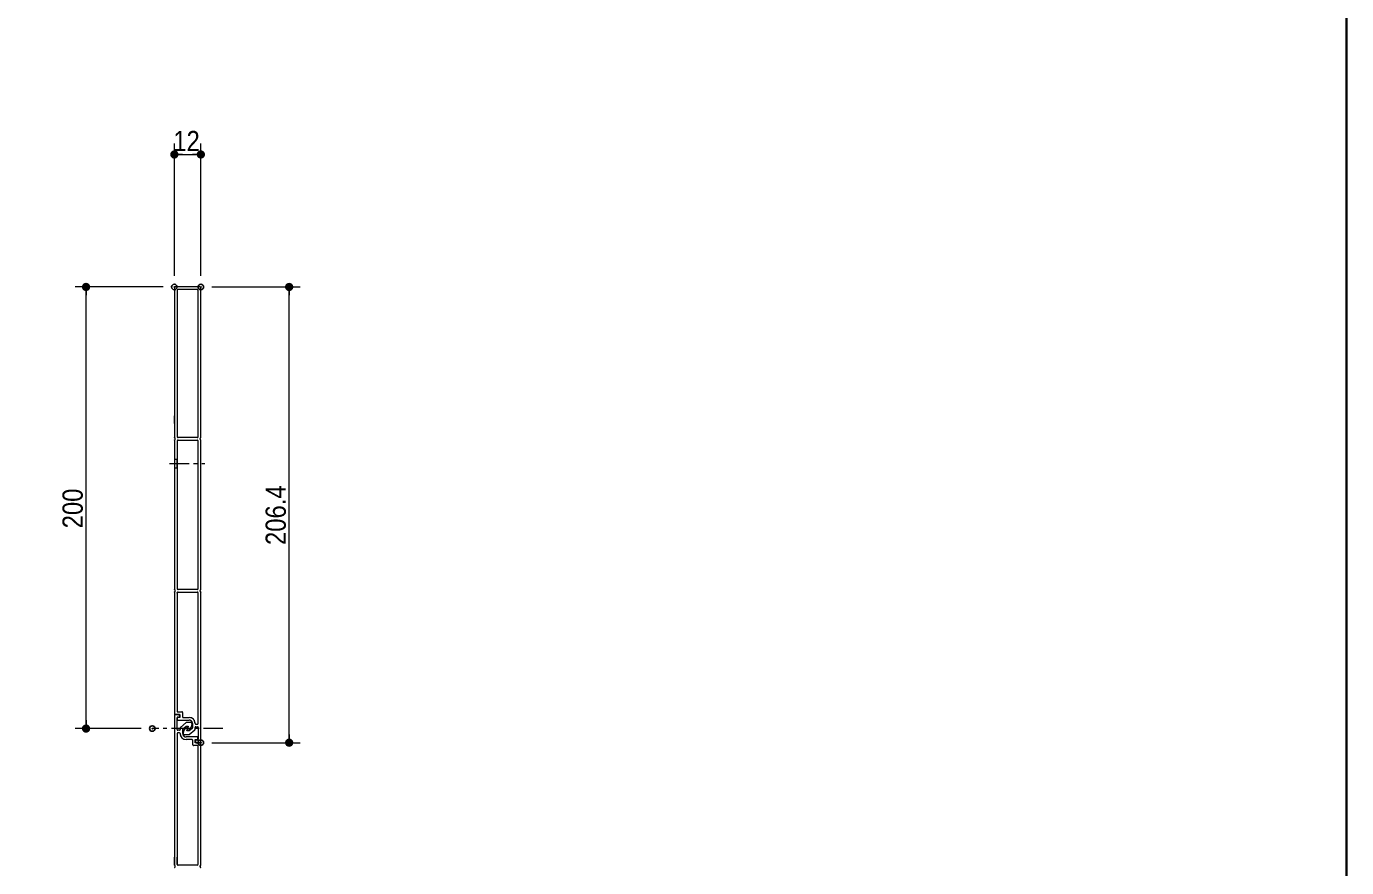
# Model space of a CAD drawing. Units: millimetres, scale not verified. Extents: x -1516 to 1516, y -761 to 761.
# Drawn here: x -45 to 553, y -381 to 0 of the extents above; entities that cross this region are included whole.
import ezdxf
from ezdxf.enums import TextEntityAlignment as Align

# ---------------------------------------------------------------- set-up
doc = ezdxf.new("R2010")
doc.units = ezdxf.units.MM
doc.header["$LTSCALE"] = 5
doc.header["$PDMODE"] = 32
doc.header["$PDSIZE"] = 2.5
doc.linetypes.add('USER1', pattern=[1.11, 0.71, -0.4])
doc.linetypes.add('USER2', pattern=[2.91, 1.76, -0.4, 0.35, -0.4])
for name, color, linetype, lineweight in [('0-0_1図面枠', 7, 'Continuous', 20), ('0-1_3一般', 7, 'Continuous', 15), ('0-2_2寸法-1', 7, 'Continuous', 15), ('0-3_0', 7, 'Continuous', 25)]:
    doc.layers.add(name, color=color, linetype=linetype, lineweight=lineweight)
doc.layers.add('0-4_Defpoints', color=7, linetype='Continuous')
doc.styles.add('ＭＳ Ｐゴシック', font='')
doc.styles.get('ＭＳ Ｐゴシック').set_extended_font_data('MS PGothic')

# ---------------------------------------------------------------- blocks, each defined once
blk = doc.blocks.new('グループ-2')
at = {"layer": '0-0_1図面枠', "lineweight": 35}
blk.add_lwpolyline([(-5000, 3462.5), (5000, 3462.5), (5000, -3462.5), (-5000, -3462.5)], close=True, dxfattribs=at)
blk = doc.blocks.new('図面枠')
at = {"layer": '0-0_1図面枠'}
blk.add_blockref('グループ-2', (0, 0), dxfattribs=at)
blk = doc.blocks.new('_Dot')
at = {"layer": '0-3_0'}
blk.add_line((-2.5, 0), (-5, 0), dxfattribs=at)
for points in [[(0, 0), (-2.5, 0), (-2.48, 0.313)], [(0, 0), (-2.48, -0.313), (-2.5, 0)], [(0, 0), (-2.48, 0.313), (-2.421, 0.622)], [(0, 0), (-2.421, -0.622), (-2.48, -0.313)], [(0, 0), (-2.421, 0.622), (-2.324, 0.92)], [(0, 0), (-2.324, -0.92), (-2.421, -0.622)], [(0, 0), (-2.324, 0.92), (-2.191, 1.204)], [(0, 0), (-2.191, -1.204), (-2.324, -0.92)], [(0, 0), (-2.191, 1.204), (-2.023, 1.469)], [(0, 0), (-2.023, -1.469), (-2.191, -1.204)], [(0, 0), (-2.023, 1.469), (-1.822, 1.711)], [(0, 0), (-1.822, -1.711), (-2.023, -1.469)], [(0, 0), (-1.822, 1.711), (-1.594, 1.926)], [(0, 0), (-1.594, -1.926), (-1.822, -1.711)], [(0, 0), (-1.594, 1.926), (-1.34, 2.111)], [(0, 0), (-1.34, -2.111), (-1.594, -1.926)], [(0, 0), (-1.34, 2.111), (-1.064, 2.262)], [(0, 0), (-1.064, -2.262), (-1.34, -2.111)], [(0, 0), (-1.064, 2.262), (-0.773, 2.378)], [(0, 0), (-0.773, -2.378), (-1.064, -2.262)], [(0, 0), (-0.773, 2.378), (-0.468, 2.456)], [(0, 0), (-0.468, -2.456), (-0.773, -2.378)], [(0, 0), (-0.468, 2.456), (-0.157, 2.495)], [(0, 0), (-0.157, -2.495), (-0.468, -2.456)], [(0, 0), (-0.157, 2.495), (0.157, 2.495)], [(0, 0), (0.157, -2.495), (-0.157, -2.495)], [(0, 0), (0.157, 2.495), (0.468, 2.456)], [(0, 0), (0.468, 2.456), (0.773, 2.378)], [(0, 0), (0.773, 2.378), (1.064, 2.262)], [(0, 0), (1.064, 2.262), (1.34, 2.111)], [(0, 0), (1.34, 2.111), (1.594, 1.926)], [(0, 0), (1.594, 1.926), (1.822, 1.711)], [(0, 0), (1.822, 1.711), (2.023, 1.469)], [(0, 0), (2.023, 1.469), (2.191, 1.204)], [(0, 0), (2.191, 1.204), (2.324, 0.92)], [(0, 0), (2.324, 0.92), (2.421, 0.622)], [(0, 0), (2.421, 0.622), (2.48, 0.313)], [(0, 0), (2.48, 0.313), (2.5, 0)], [(0, 0), (0.468, -2.456), (0.157, -2.495)], [(0, 0), (0.773, -2.378), (0.468, -2.456)], [(0, 0), (1.064, -2.262), (0.773, -2.378)], [(0, 0), (1.34, -2.111), (1.064, -2.262)], [(0, 0), (1.594, -1.926), (1.34, -2.111)], [(0, 0), (1.822, -1.711), (1.594, -1.926)], [(0, 0), (2.023, -1.469), (1.822, -1.711)], [(0, 0), (2.191, -1.204), (2.023, -1.469)], [(0, 0), (2.324, -0.92), (2.191, -1.204)], [(0, 0), (2.421, -0.622), (2.324, -0.92)], [(0, 0), (2.48, -0.313), (2.421, -0.622)], [(0, 0), (2.5, 0), (2.48, -0.313)]]:
    blk.add_solid(points, dxfattribs=at)

msp = doc.modelspace()

# ---------------------------------------------------------------- linework, layer by layer
at = {"layer": '0-1_3一般', "linetype": 'USER1'}
for p, q in [((22.125, -118.5), (22.125, -186.234)), ((33.625, -118), (22.625, -118)), ((32.425, -119.2), (23.825, -119.2)), ((34.125, -186.234), (34.125, -118.5)), ((23.325, -119.7), (23.325, -185.7)), ((32.925, -185.7), (32.925, -119.7)), ((22.125, -179.85), (22.125, -176.15)), ((22.125, -176.15), (22.125, -179.85)), ((22.125, -187.366), (22.125, -255.034)), ((23.325, -187.9), (23.325, -254.5)), ((32.425, -186.2), (23.825, -186.2)), ((23.825, -187.4), (32.425, -187.4)), ((32.925, -254.5), (32.925, -187.9)), ((34.125, -255.034), (34.125, -187.366)), ((23.325, -196.15), (22.125, -196.15)), ((23.325, -199.85), (23.325, -196.15)), ((23.325, -199.85), (23.325, -196.15)), ((22.125, -199.85), (23.325, -199.85)), ((22.125, -199.85), (23.325, -199.85)), ((22.125, -256.166), (22.125, -311.3)), ((22.125, -256.166), (22.125, -259.813)), ((22.125, -256.166), (22.125, -259.813)), ((23.325, -256.7), (23.325, -310.1)), ((23.325, -256.7), (23.325, -259.808)), ((23.325, -256.7), (23.325, -259.808)), ((32.425, -255), (23.825, -255)), ((23.825, -256.2), (32.425, -256.2)), ((23.825, -256.2), (32.125, -256.2)), ((32.925, -315.7), (32.925, -256.7)), ((34.125, -324.1), (34.125, -256.166)), ((23.625, -310.4), (25.525, -310.4)), ((25.825, -310.7), (25.825, -312.7)), ((22.125, -311.9), (22.125, -379.834)), ((24.225, -311.6), (22.425, -311.6)), ((23.325, -318.5), (23.325, -313.1)), ((23.425, -313.3), (23.425, -313.9)), ((23.625, -312.8), (24.225, -312.8)), ((23.725, -314.2), (28.825, -314.2)), ((24.525, -312.5), (24.525, -311.9)), ((27.425, -315.3), (24.832, -317.476)), ((26.032, -318.069), (27.425, -316.9)), ((26.125, -313), (28.825, -313)), ((29.625, -315.3), (27.425, -315.3)), ((27.425, -316.9), (28.434, -316.9)), ((28.434, -316.9), (28.039, -318.376)), ((30.125, -315.806), (30.125, -315.8)), ((30.325, -315.7), (30.325, -317.701)), ((31.825, -316), (32.625, -316)), ((23.325, -320.3), (23.325, -379.3)), ((24.425, -318.8), (23.625, -318.8)), ((24.425, -320), (23.625, -320)), ((24.725, -317.705), (24.725, -318.5)), ((25.925, -320.3), (25.925, -318.299)), ((26.125, -320.194), (26.125, -320.2)), ((32.525, -321.8), (27.425, -321.8)), ((31.525, -318.295), (31.525, -317.5)), ((31.825, -317.2), (32.625, -317.2)), ((32.825, -322.7), (32.825, -322.1)), ((32.925, -317.5), (32.925, -322.9)), ((30.125, -323), (27.425, -323)), ((30.425, -325.3), (30.425, -323.3)), ((32.625, -325.6), (30.725, -325.6)), ((31.625, -323), (32.525, -323)), ((31.625, -324.4), (31.625, -323)), ((33.825, -324.4), (31.625, -324.4)), ((31.725, -323.5), (31.725, -324.1)), ((32.625, -323.2), (32.025, -323.2)), ((32.025, -324.4), (33.825, -324.4)), ((32.925, -379.3), (32.925, -325.9)), ((34.125, -379.834), (34.125, -324.7)), ((22.125, -379.834), (22.125, -376.187)), ((22.125, -379.834), (22.125, -376.187)), ((23.325, -379.3), (23.325, -376.192)), ((23.325, -379.3), (23.325, -376.192)), ((32.125, -379.8), (23.825, -379.8)), ((32.425, -379.8), (23.825, -379.8))]:
    msp.add_line(p, q, dxfattribs=at)
at = {"layer": '0-1_3一般'}
for p, q in [((22.125, -118.5), (22.125, -186.234)), ((33.625, -118), (22.625, -118)), ((32.425, -119.2), (23.825, -119.2)), ((34.125, -186.234), (34.125, -118.5)), ((23.325, -119.7), (23.325, -185.7)), ((32.925, -185.7), (32.925, -119.7)), ((22.125, -187.366), (22.125, -255.034)), ((23.325, -187.9), (23.325, -254.5)), ((32.425, -186.2), (23.825, -186.2)), ((23.825, -187.4), (32.425, -187.4)), ((32.925, -254.5), (32.925, -187.9)), ((34.125, -255.034), (34.125, -187.366)), ((22.125, -256.166), (22.125, -311.3)), ((23.325, -256.7), (23.325, -310.1)), ((32.425, -255), (23.825, -255)), ((23.825, -256.2), (32.425, -256.2)), ((32.925, -315.7), (32.925, -256.7)), ((34.125, -324.1), (34.125, -256.166)), ((23.625, -310.4), (25.525, -310.4)), ((25.825, -310.7), (25.825, -312.7)), ((22.125, -311.9), (22.125, -379.834)), ((24.225, -311.6), (22.425, -311.6)), ((23.325, -318.5), (23.325, -313.1)), ((23.425, -313.3), (23.425, -313.9)), ((23.625, -312.8), (24.225, -312.8)), ((23.725, -314.2), (28.825, -314.2)), ((24.525, -312.5), (24.525, -311.9)), ((27.425, -315.3), (24.832, -317.476)), ((26.032, -318.069), (27.425, -316.9)), ((26.125, -313), (28.825, -313)), ((29.625, -315.3), (27.425, -315.3)), ((27.425, -316.9), (28.434, -316.9)), ((28.434, -316.9), (28.039, -318.376)), ((30.125, -315.806), (30.125, -315.8)), ((30.325, -315.7), (30.325, -317.701)), ((31.825, -316), (32.625, -316)), ((23.325, -320.3), (23.325, -379.3)), ((24.425, -318.8), (23.625, -318.8)), ((24.425, -320), (23.625, -320)), ((24.725, -317.705), (24.725, -318.5)), ((25.925, -320.3), (25.925, -318.299)), ((26.125, -320.194), (26.125, -320.2)), ((32.525, -321.8), (27.425, -321.8)), ((31.525, -318.295), (31.525, -317.5)), ((31.825, -317.2), (32.625, -317.2)), ((32.825, -322.7), (32.825, -322.1)), ((32.925, -317.5), (32.925, -322.9)), ((30.125, -323), (27.425, -323)), ((30.425, -325.3), (30.425, -323.3)), ((32.625, -325.6), (30.725, -325.6)), ((31.625, -323), (32.525, -323)), ((31.625, -324.4), (31.625, -323)), ((33.825, -324.4), (31.625, -324.4)), ((31.725, -323.5), (31.725, -324.1)), ((32.625, -323.2), (32.025, -323.2)), ((32.025, -324.4), (33.825, -324.4)), ((32.925, -379.3), (32.925, -325.9)), ((34.125, -379.834), (34.125, -324.7)), ((32.425, -379.8), (23.825, -379.8))]:
    msp.add_line(p, q, dxfattribs=at)
at = {"layer": '0-1_3一般', "linetype": 'USER2'}
for p, q in [((19.978, -198), (35.978, -198)), ((44.125, -318), (12.125, -318))]:
    msp.add_line(p, q, dxfattribs=at)
at = {"layer": '0-1_3一般', "linetype": 'USER1'}
for points in [[(23.325, -256.7), (23.327, -256.68), (23.33, -256.661), (23.334, -256.642), (23.338, -256.623), (23.343, -256.604), (23.349, -256.586), (23.355, -256.568), (23.361, -256.55), (23.369, -256.532), (23.376, -256.515), (23.385, -256.498), (23.394, -256.481), (23.404, -256.465), (23.414, -256.448), (23.425, -256.432), (23.436, -256.416), (23.448, -256.401), (23.461, -256.385), (23.474, -256.37), (23.488, -256.355), (23.502, -256.341), (23.517, -256.327), (23.531, -256.314), (23.546, -256.302), (23.562, -256.29), (23.577, -256.279), (23.593, -256.269), (23.61, -256.26), (23.626, -256.251), (23.643, -256.243), (23.66, -256.235), (23.677, -256.229), (23.695, -256.223), (23.712, -256.217), (23.73, -256.213), (23.749, -256.209), (23.767, -256.206), (23.786, -256.203), (23.806, -256.201)], [(23.331, -256.661), (23.327, -256.68), (23.325, -256.7), (23.327, -256.68), (23.331, -256.661), (23.334, -256.642), (23.338, -256.623), (23.343, -256.604), (23.349, -256.586), (23.355, -256.568), (23.361, -256.55), (23.369, -256.532), (23.376, -256.515), (23.385, -256.498), (23.394, -256.481), (23.404, -256.465), (23.414, -256.448), (23.425, -256.432), (23.436, -256.416), (23.448, -256.401), (23.461, -256.385), (23.474, -256.37), (23.488, -256.355), (23.502, -256.341), (23.517, -256.327), (23.531, -256.314), (23.546, -256.302), (23.562, -256.29), (23.577, -256.279), (23.593, -256.269), (23.61, -256.26), (23.626, -256.251), (23.643, -256.243), (23.66, -256.235), (23.677, -256.229), (23.695, -256.223), (23.712, -256.217), (23.73, -256.213), (23.749, -256.209), (23.767, -256.206)], [(23.335, -256.623), (23.332, -256.642), (23.329, -256.661), (23.327, -256.68), (23.325, -256.7)], [(23.806, -256.201), (23.825, -256.2), (23.806, -256.201), (23.786, -256.203), (23.767, -256.206), (23.749, -256.209), (23.73, -256.213), (23.712, -256.217), (23.695, -256.223), (23.677, -256.229), (23.66, -256.235), (23.643, -256.243), (23.626, -256.251), (23.61, -256.26), (23.593, -256.269), (23.577, -256.279), (23.562, -256.29), (23.546, -256.302), (23.531, -256.314), (23.517, -256.327), (23.502, -256.341), (23.488, -256.355), (23.474, -256.37), (23.461, -256.385), (23.448, -256.401), (23.436, -256.416), (23.425, -256.432), (23.414, -256.448), (23.404, -256.465), (23.394, -256.481), (23.385, -256.498), (23.376, -256.515), (23.369, -256.532), (23.361, -256.55), (23.355, -256.568), (23.349, -256.586), (23.343, -256.604), (23.338, -256.623), (23.334, -256.642), (23.331, -256.661)], [(23.767, -256.206), (23.786, -256.203), (23.806, -256.201), (23.825, -256.2), (23.805, -256.201), (23.786, -256.203), (23.767, -256.206), (23.748, -256.209), (23.73, -256.213), (23.712, -256.217), (23.694, -256.223), (23.676, -256.229), (23.659, -256.236), (23.641, -256.243), (23.624, -256.251), (23.608, -256.26), (23.591, -256.269), (23.575, -256.28), (23.559, -256.291), (23.543, -256.302), (23.528, -256.315), (23.512, -256.328), (23.497, -256.341), (23.483, -256.356), (23.468, -256.371), (23.455, -256.386), (23.442, -256.401), (23.43, -256.417), (23.418, -256.433), (23.407, -256.449), (23.397, -256.465), (23.387, -256.482), (23.378, -256.499), (23.37, -256.516), (23.363, -256.533), (23.356, -256.551), (23.35, -256.568), (23.344, -256.586), (23.339, -256.605), (23.335, -256.623)], [(22.425, -311.6), (24.625, -311.6), (24.625, -313), (23.725, -313)], [(26.625, -320.7), (28.825, -320.7), (31.418, -318.524)], [(30.218, -317.931), (28.825, -319.1), (27.816, -319.1), (28.211, -317.624)], [(23.327, -379.32), (23.325, -379.3), (23.327, -379.32), (23.331, -379.339), (23.334, -379.358), (23.338, -379.377), (23.343, -379.396), (23.349, -379.414), (23.355, -379.432), (23.361, -379.45), (23.369, -379.468), (23.376, -379.485), (23.385, -379.502), (23.394, -379.519), (23.404, -379.535), (23.414, -379.552), (23.425, -379.568), (23.436, -379.584), (23.448, -379.599), (23.461, -379.615), (23.474, -379.63), (23.488, -379.645), (23.502, -379.659), (23.517, -379.673), (23.531, -379.686), (23.546, -379.698), (23.562, -379.71), (23.577, -379.721), (23.593, -379.731), (23.61, -379.74), (23.626, -379.749), (23.643, -379.757), (23.66, -379.765), (23.677, -379.771), (23.695, -379.777), (23.712, -379.783), (23.73, -379.787), (23.749, -379.791), (23.767, -379.794), (23.786, -379.797)], [(23.334, -379.358), (23.331, -379.339), (23.327, -379.32), (23.325, -379.3), (23.327, -379.32), (23.33, -379.339), (23.334, -379.358), (23.338, -379.377), (23.343, -379.396), (23.349, -379.414), (23.355, -379.432), (23.361, -379.45), (23.369, -379.468), (23.376, -379.485), (23.385, -379.502), (23.394, -379.519), (23.404, -379.535), (23.414, -379.552), (23.425, -379.568), (23.436, -379.584), (23.448, -379.599), (23.461, -379.615), (23.474, -379.63), (23.488, -379.645), (23.502, -379.659), (23.517, -379.673), (23.531, -379.686), (23.546, -379.698), (23.562, -379.71), (23.577, -379.721), (23.593, -379.731), (23.61, -379.74), (23.626, -379.749), (23.643, -379.757), (23.66, -379.765), (23.677, -379.771), (23.695, -379.777), (23.712, -379.783), (23.73, -379.787), (23.749, -379.791)], [(23.825, -379.8), (23.805, -379.799), (23.786, -379.797), (23.767, -379.794), (23.748, -379.791), (23.73, -379.787), (23.712, -379.783), (23.694, -379.777), (23.676, -379.771), (23.659, -379.764), (23.641, -379.757), (23.624, -379.749), (23.608, -379.74), (23.591, -379.731), (23.575, -379.72), (23.559, -379.709), (23.543, -379.698), (23.528, -379.685), (23.512, -379.672), (23.497, -379.659), (23.483, -379.644), (23.468, -379.629), (23.455, -379.614), (23.442, -379.599), (23.43, -379.583), (23.418, -379.567), (23.407, -379.551), (23.397, -379.535), (23.387, -379.518), (23.378, -379.501), (23.37, -379.484), (23.363, -379.467), (23.356, -379.449), (23.35, -379.432), (23.344, -379.414), (23.339, -379.395), (23.335, -379.377), (23.332, -379.358), (23.329, -379.339), (23.327, -379.32)], [(23.786, -379.797), (23.806, -379.799), (23.825, -379.8), (23.806, -379.799), (23.786, -379.797), (23.767, -379.794), (23.749, -379.791), (23.73, -379.787), (23.712, -379.783), (23.695, -379.777), (23.677, -379.771), (23.66, -379.765), (23.643, -379.757), (23.626, -379.749), (23.61, -379.74), (23.593, -379.731), (23.577, -379.721), (23.562, -379.71), (23.546, -379.698), (23.531, -379.686), (23.517, -379.673), (23.502, -379.659), (23.488, -379.645), (23.474, -379.63), (23.461, -379.615), (23.448, -379.599), (23.436, -379.584), (23.425, -379.568), (23.414, -379.552), (23.404, -379.535), (23.394, -379.519), (23.385, -379.502), (23.376, -379.485), (23.369, -379.468), (23.361, -379.45), (23.355, -379.432), (23.349, -379.414), (23.343, -379.396), (23.338, -379.377), (23.334, -379.358)], [(23.749, -379.791), (23.767, -379.794), (23.786, -379.797), (23.806, -379.799), (23.825, -379.8)]]:
    msp.add_lwpolyline(points, dxfattribs=at)
at = {"layer": '0-1_3一般'}
for points in [[(22.425, -311.6), (24.625, -311.6), (24.625, -313), (23.725, -313)], [(26.625, -320.7), (28.825, -320.7), (31.418, -318.524)], [(30.218, -317.931), (28.825, -319.1), (27.816, -319.1), (28.211, -317.624)]]:
    msp.add_lwpolyline(points, dxfattribs=at)
at = {"layer": '0-1_3一般', "linetype": 'USER1'}
for centre, radius, start, end in [((22.625, -118.5), 0.5, 90, 180), ((23.825, -119.7), 0.5, 90, 180), ((32.425, -119.7), 0.5, 0, 90), ((33.625, -118.5), 0.5, 0, 90), ((21.925, -186.8), 0.6, 289.47122, 70.52878), ((23.825, -185.7), 0.5, 180, 270), ((23.825, -187.9), 0.5, 90, 180), ((32.425, -185.7), 0.5, 270, 0), ((32.425, -187.9), 0.5, 0, 90), ((34.325, -186.8), 0.6, 109.47122, 250.52878), ((21.925, -255.6), 0.6, 289.47122, 70.52878), ((23.825, -254.5), 0.5, 180, 270), ((23.825, -256.7), 0.5, 90, 180), ((32.425, -254.5), 0.5, 270, 0), ((32.425, -256.7), 0.5, 0, 90), ((34.325, -255.6), 0.6, 109.47122, 250.52878), ((23.625, -310.1), 0.3, 180, 270), ((25.525, -310.7), 0.3, 0, 90), ((22.425, -311.3), 0.3, 180, 270), ((22.425, -311.9), 0.3, 90, 180), ((23.625, -313.1), 0.3, 90, 180), ((23.725, -313.3), 0.3, 90, 180), ((23.725, -313.9), 0.3, 180, 270), ((24.225, -311.9), 0.3, 0, 90), ((24.225, -312.5), 0.3, 270, 0), ((26.125, -312.7), 0.3, 180, 270), ((26.325, -315.806), 3.8, 308.14451, 0), ((28.825, -315.7), 2.7, 0, 90), ((28.825, -315.7), 1.5, 0, 90), ((29.625, -315.8), 0.5, 0, 90), ((31.825, -315.7), 0.3, 180, 270), ((32.625, -315.7), 0.3, 270, 0), ((23.625, -318.5), 0.3, 180, 270), ((23.625, -320.3), 0.3, 90, 180), ((24.425, -318.5), 0.3, 270, 0), ((24.425, -320.3), 0.3, 0, 90), ((25.025, -317.705), 0.3, 130, 180), ((27.425, -320.3), 2.7, 180, 270), ((26.225, -318.299), 0.3, 130, 180), ((27.425, -320.3), 1.5, 180, 270), ((29.925, -320.194), 3.8, 128.14451, 180), ((26.625, -320.2), 0.5, 180, 270), ((27.825, -317.52), 0.4, 345, 128.14451), ((28.425, -318.48), 0.4, 165, 308.14451), ((30.025, -317.701), 0.3, 310, 0), ((31.225, -318.295), 0.3, 310, 0), ((31.825, -317.5), 0.3, 90, 180), ((32.525, -322.1), 0.3, 0, 90), ((32.525, -322.7), 0.3, 270, 0), ((32.625, -317.5), 0.3, 0, 90), ((32.625, -322.9), 0.3, 270, 0), ((30.125, -323.3), 0.3, 0, 90), ((30.725, -325.3), 0.3, 180, 270), ((32.025, -323.5), 0.3, 90, 180), ((32.025, -324.1), 0.3, 180, 270), ((32.625, -325.9), 0.3, 0, 90), ((33.825, -324.1), 0.3, 270, 0), ((33.825, -324.7), 0.3, 0, 90), ((21.925, -380.4), 0.6, 289.47122, 70.52878), ((23.825, -379.3), 0.5, 180, 270), ((32.425, -379.3), 0.5, 270, 0), ((34.325, -380.4), 0.6, 109.47122, 250.52878)]:
    msp.add_arc(centre, radius, start, end, dxfattribs=at)
at = {"layer": '0-1_3一般'}
for centre, radius, start, end in [((22.625, -118.5), 0.5, 90, 180), ((23.825, -119.7), 0.5, 90, 180), ((32.425, -119.7), 0.5, 0, 90), ((33.625, -118.5), 0.5, 0, 90), ((21.925, -186.8), 0.6, 289.47122, 70.52878), ((23.825, -185.7), 0.5, 180, 270), ((23.825, -187.9), 0.5, 90, 180), ((32.425, -185.7), 0.5, 270, 0), ((32.425, -187.9), 0.5, 0, 90), ((34.325, -186.8), 0.6, 109.47122, 250.52878), ((21.925, -255.6), 0.6, 289.47122, 70.52878), ((23.825, -254.5), 0.5, 180, 270), ((23.825, -256.7), 0.5, 90, 180), ((32.425, -254.5), 0.5, 270, 0), ((32.425, -256.7), 0.5, 0, 90), ((34.325, -255.6), 0.6, 109.47122, 250.52878), ((23.625, -310.1), 0.3, 180, 270), ((25.525, -310.7), 0.3, 0, 90), ((22.425, -311.3), 0.3, 180, 270), ((22.425, -311.9), 0.3, 90, 180), ((23.625, -313.1), 0.3, 90, 180), ((23.725, -313.3), 0.3, 90, 180), ((23.725, -313.9), 0.3, 180, 270), ((24.225, -311.9), 0.3, 0, 90), ((24.225, -312.5), 0.3, 270, 0), ((26.125, -312.7), 0.3, 180, 270), ((26.325, -315.806), 3.8, 308.14451, 0), ((28.825, -315.7), 2.7, 0, 90), ((28.825, -315.7), 1.5, 0, 90), ((29.625, -315.8), 0.5, 0, 90), ((31.825, -315.7), 0.3, 180, 270), ((32.625, -315.7), 0.3, 270, 0), ((23.625, -318.5), 0.3, 180, 270), ((23.625, -320.3), 0.3, 90, 180), ((24.425, -318.5), 0.3, 270, 0), ((24.425, -320.3), 0.3, 0, 90), ((25.025, -317.705), 0.3, 130, 180), ((27.425, -320.3), 2.7, 180, 270), ((26.225, -318.299), 0.3, 130, 180), ((27.425, -320.3), 1.5, 180, 270), ((29.925, -320.194), 3.8, 128.14451, 180), ((26.625, -320.2), 0.5, 180, 270), ((27.825, -317.52), 0.4, 345, 128.14451), ((28.425, -318.48), 0.4, 165, 308.14451), ((30.025, -317.701), 0.3, 310, 0), ((31.225, -318.295), 0.3, 310, 0), ((31.825, -317.5), 0.3, 90, 180), ((32.525, -322.1), 0.3, 0, 90), ((32.525, -322.7), 0.3, 270, 0), ((32.625, -317.5), 0.3, 0, 90), ((32.625, -322.9), 0.3, 270, 0), ((30.125, -323.3), 0.3, 0, 90), ((30.725, -325.3), 0.3, 180, 270), ((32.025, -323.5), 0.3, 90, 180), ((32.025, -324.1), 0.3, 180, 270), ((32.625, -325.9), 0.3, 0, 90), ((33.825, -324.1), 0.3, 270, 0), ((33.825, -324.7), 0.3, 0, 90), ((21.925, -380.4), 0.6, 289.47122, 70.52878), ((23.825, -379.3), 0.5, 180, 270), ((32.425, -379.3), 0.5, 270, 0), ((34.325, -380.4), 0.6, 109.47122, 250.52878)]:
    msp.add_arc(centre, radius, start, end, dxfattribs=at)
at = {"layer": '0-2_2寸法-1'}
for p, q in [((22.125, -113), (22.125, -53)), ((34.125, -113), (34.125, -53)), ((25.877, -58), (30.373, -58)), ((17.125, -118), (-22.875, -118)), ((39.125, -118), (79.125, -118)), ((-17.875, -314.248), (-17.875, -121.752)), ((74.125, -320.648), (74.125, -121.752)), ((7.125, -318), (-22.875, -318)), ((39.125, -324.4), (79.125, -324.4))]:
    msp.add_line(p, q, dxfattribs=at)
at = {"layer": '0-4_Defpoints'}
for p in [(34.125, -58), (-17.875, -118), (22.125, -118), (34.125, -118), (74.125, -118), (12.125, -318), (34.125, -324.4)]:
    msp.add_point(p, dxfattribs=at)

# ---------------------------------------------------------------- block references
at = {"layer": '0-0_1図面枠', "xscale": 0.2, "yscale": 0.2}
msp.add_blockref('図面枠', (-446.875, 0), dxfattribs=at)
at = {"layer": '0-2_2寸法-1', "xscale": 0.7503418, "yscale": 0.7503418}
for p, rotation in [((22.125, -58), 180), ((-17.875, -118), 90), ((74.125, -118), 90), ((-17.875, -318), 270), ((74.125, -324.4), 270)]:
    msp.add_blockref('_Dot', p, dxfattribs=dict(at, rotation=rotation))
msp.add_blockref('_Dot', (34.125, -58), dxfattribs=at)

# ---------------------------------------------------------------- texts
at = {"layer": '0-2_2寸法-1', "style": 'ＭＳ Ｐゴシック', "width": 0.9}
msp.add_text('12', height=9.164, dxfattribs=at).set_placement((21.643, -59.24), align=Align.BOTTOM_LEFT)
for s, p in [('206.4', (75.365, -234.866)), ('200', (-16.635, -227.319))]:
    msp.add_text(s, height=9.164, rotation=90, dxfattribs=at).set_placement(p, align=Align.BOTTOM_LEFT)

doc.saveas('drawing.dxf')
